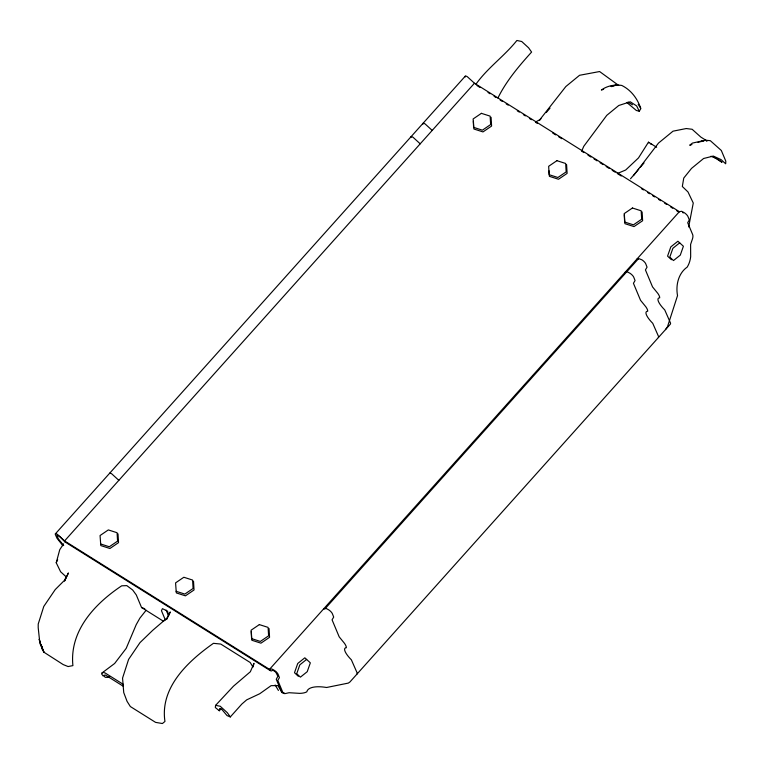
<?xml version="1.0" encoding="UTF-8"?>
<svg xmlns="http://www.w3.org/2000/svg" width="764" height="764" viewBox="0 0 764 764"><rect width="100%" height="100%" fill="white"/><g stroke="black" fill="none" stroke-linecap="round" stroke-linejoin="round"><path stroke-width="1.15" d="M163.706 621.399L141.55 607.514L136.288 594.936L132.669 589.999L126.814 585.625L121.696 585.816C94.784 603.741 69.333 630.835 72.905 665.616L68.101 666.552L63.202 664.584L43.92 652.208L42.297 649.161L42.421 646.506M648.817 142.916L648.464 142.18L638.494 157.919L625.687 170.009L617.589 173.418M166.667 619.518L170.305 611.964L166.819 618.229L152.704 630.329L139.974 642.639L128.591 659.408L122.555 678.107L123.739 692.585L127.072 701.381L130.348 706.547L155.589 722.372L162.407 723.527L164.948 721.464C159.819 687.371 188.125 661.146 213.442 643.326L220.767 644.062L250.2 662.512L252.999 667.087L253.992 663.333L250.353 671.747L233.44 686.215L215.601 705.353L215.295 707.531L219.325 710.749L220.863 709.03M219.325 710.749L219.631 708.572L221.589 709.126L227.061 715.601L230.308 716.938L241.863 704.036L246.657 699.881L259.741 693.731L271.105 685.652L277.934 685.594L282.308 692.891M688.66 226.965L693.263 203.033L687.992 191.955L682.328 186.492L683.751 178.079L691.515 168.405L703.606 158.492L713.337 156.076L721.13 159.657L725.685 163.802L725.8 161.147L721.321 150.479L710.31 140.672L705.315 140.204L692.385 143.107L689.72 145.246L691.955 144.53M356.998 674.077L357.237 673.151L351.373 659.819A15.5 4.431 41.8 0 1 346.321 647.738A12.463 3.562 41.8 0 0 344.468 643.317L339.178 636.823L332.063 619.805L333.696 617.083L332.35 613.654A3.944 1.127 41.8 0 0 328.577 609.758L326.047 608.392L323.755 608.774M658.367 337.564L658.606 336.637L652.742 323.306A15.5 4.431 41.8 0 1 647.691 311.225A12.463 3.562 41.8 0 0 645.838 306.803L640.547 300.309L633.432 283.291L635.065 280.569L633.719 277.141A3.944 1.127 41.8 0 0 629.937 273.245L627.416 271.879L625.124 272.261M64.51 580.86L66.086 576.744L60.623 571.778L56.23 562.772L59.735 549.736L63.584 543.834M146.134 610.235L139.888 618.124L136.212 624.656L126.194 648.369L114.638 663.477L102.042 672.941L101.688 674.058L103.207 676.083M497.87 98.117C506.179 81.099 518.899 66.115 531.591 52.067L528.602 47.817L521.716 41.504L516.884 40.473C504.374 56.183 487.633 67.757 475.943 84.202M650.747 144.129L651.816 144.281M581.757 150.957L583.772 146.296L606.778 115.335L618.783 105.489L630.243 101.793L636.651 105.929L639.239 111.21L640.881 108.593C637.462 98.728 631.331 90.209 621.81 85.463C615.01 84.231 606.864 85.874 601.383 90.037L603.646 89.283M56.23 562.772L57.653 559.726M64.663 580.926L68.407 572.962L65.074 579.742L55.237 589.569L43.777 606.444L38.219 624.035L38.2 627.655L39.871 643.317L43.92 652.208L41.151 644.711M665.482 329.618L667.507 326.696L677.525 295.63A28.306 22.166 77.7 0 1 687.142 267.171A24.458 19.148 77.7 0 0 690.666 256.752L690.608 244.413L692.394 239.122A7.888 3.896 -57.9 0 0 692.642 234.538L687.686 222.706L689.319 219.975L687.972 216.546A3.944 1.127 41.8 0 0 684.2 212.65L681.669 211.294L679.377 211.676L474.463 83.228L467.329 76.715A3.944 1.127 41.8 0 0 465.295 76.973M633.471 175.701L658.472 143.107L673.017 131.179L686.253 128.543L692.136 129.278L700.836 137.081L706.643 140.719M324.796 609.042L638.628 258.538L641.941 259.846A3.944 1.127 41.8 0 1 645.714 263.742L647.06 267.171L645.427 269.893L652.542 286.911L657.833 293.405A12.463 3.562 41.8 0 1 659.685 297.826A15.5 4.431 41.8 0 0 664.737 309.907L670.601 323.239L670.362 324.175L349.874 682.032L348.327 683.092L326.581 687.495A28.306 10.706 18.7 0 0 306.861 691.792A24.458 9.254 18.7 0 1 299.641 693.368L289.117 692.719L285.459 693.521A7.888 3.896 -57.9 0 1 282.756 692.232L277.8 680.39L279.433 677.668L278.086 674.24A3.944 1.127 41.8 0 0 274.314 670.343L271.783 668.977L269.491 669.359L64.577 540.922L57.443 534.408A3.944 1.127 41.8 0 0 55.409 534.657L56.985 538.228L62.868 545.668M630.51 178.786L638.723 169.15M539.46 120.473L540.969 118.706M546.26 112.518L550.032 108.106M640.232 167.392L644.004 162.99M55.361 533.864L465.247 76.18M474.463 83.228L64.577 540.922L65.016 541.953L269.921 670.4L271.23 670.993L272.796 670.295A4.46 1.28 41.8 0 1 275.842 672.253L277.867 676.283L276.272 679.301L281.305 691.315A7.888 3.896 -57.9 0 0 284.007 692.604M679.377 211.676L269.491 669.359L269.921 670.4M679.712 242.828L672.903 248.262L669.789 257.124L673.485 260.553L680.294 255.119L683.408 246.256L677.907 241.233L670.802 246.896L667.564 256.141L671.422 259.722M306.631 659.408L299.832 664.842L296.718 673.705L300.414 677.143L307.224 671.699L310.337 662.837L304.826 657.814L297.731 663.477L294.493 672.721L298.342 676.302M109.701 676.503L108.039 677.439L105.145 677.296L103.732 675.347L105.394 675.042L123.271 686.244M535.545 122.049L539.881 119.633L565.857 86.523L579.551 75.292L599.606 71.539L618.725 85.472M102.042 672.941L103.455 672.435L105.279 673.074L123.348 684.401M611.553 86.647L617.207 84.756L610.904 86.294M700.855 141.646L705.315 140.204L707.006 141.139M698.019 142.352L705.315 140.204M638.16 259.13L637.119 258.862M215.601 705.353L220.213 706.242L227.309 712.697L230.308 716.938M639.239 111.21L636.336 110.465L626.891 102.538M100.561 543.958L109.319 546.757L117.57 541.141L117.073 532.718L108.316 529.92L100.065 535.535L100.791 545.582L109.92 548.495L118.525 542.641L118.009 533.864M176.073 591.288L184.831 594.086L193.091 588.471L192.595 580.057L183.838 577.259L175.577 582.875L176.303 592.912L185.432 595.834L194.037 589.98L193.521 581.203M141.55 607.514L144.797 608.736M710.95 156.248L716.918 158.578L722.018 162.302L712.697 156.458M648.464 142.18L656.648 147.28M627.97 102.07L632.468 104.773M476.917 85.53L479.945 87.43M488.024 92.492L490.039 93.762M494.079 96.293L496.103 97.553M500.134 100.084L502.158 101.354M506.198 103.885L508.213 105.145M517.295 110.847L519.319 112.107M523.35 114.638L525.374 115.908M529.414 118.439L531.429 119.7M535.469 122.23L537.484 123.501M552.63 132.984L555.657 134.884M558.685 136.785L561.712 138.685M581.901 151.339L583.916 152.599M587.955 155.13L590.983 157.031M594.01 158.931L597.037 160.832M600.065 162.722L603.102 164.623M606.129 166.523L609.156 168.424M612.184 170.315L615.211 172.215M617.226 173.485L621.266 176.016M641.454 188.67L643.469 189.93M647.509 192.461L649.534 193.731M652.561 195.632L654.576 196.892M658.616 199.423L660.631 200.693M664.67 203.224L666.695 204.485M670.725 207.015L672.75 208.285M676.789 210.816L678.804 212.077M432.204 130.424L425.07 123.902A3.944 1.127 41.8 0 0 423.036 124.16M420.21 143.823L413.076 137.3A3.944 1.127 41.8 0 0 411.032 137.558M118.84 480.336L111.706 473.814A3.935 1.127 41.8 0 0 109.624 473.279M65.016 541.953L59.984 536.901A4.46 1.28 41.8 0 0 57.004 535.077L58.093 538.524L63.689 545.525M638.16 104.286L640.337 107.724M275.155 684.993L278.43 690.465M166.141 610.111L168.328 615.345M165.406 620.148L161.462 610.713L162.445 608.66L167.488 611.124L168.71 615.287M39.967 641.502L39.174 639.363L42.297 649.161M642.113 211.953L642.629 220.729L634.024 226.583L624.895 223.671L624.379 214.894M566.592 164.623L567.117 173.399L558.503 179.253L549.373 176.331L549.049 170.85M491.08 117.284L491.596 126.06L482.991 131.914L473.861 129.001L473.403 121.323M269.043 628.533L269.558 637.31L260.954 643.164L251.824 640.251L251.299 631.475M682.682 212.612A4.46 1.28 41.8 0 1 683.408 212.917M481.396 113.339L473.136 118.955L473.632 127.368L482.39 130.176L490.641 124.551L490.144 116.138L481.396 113.339M556.908 160.679L548.657 166.294L549.154 174.708L557.901 177.506L566.162 171.89L565.666 163.477L556.908 160.679M632.43 208.009L624.169 213.633L624.665 222.047L633.423 224.845L641.674 219.23L641.177 210.807L632.43 208.009M259.349 624.599L251.098 630.214L251.595 638.628L260.352 641.426L268.603 635.81L268.107 627.397L259.349 624.599"/></g></svg>
